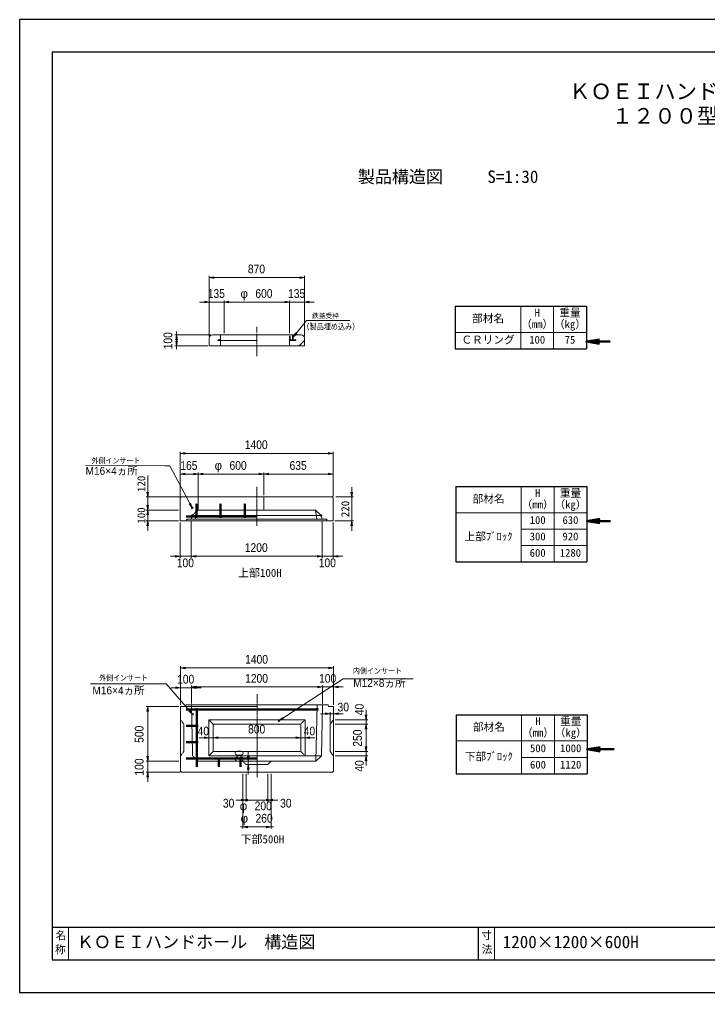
# Model space of a CAD drawing. Units: millimetres, scale not verified. Extents: x -210 to 210, y -148 to 148.
# Drawn here: x -210 to 0, y -148.5 to 148.5 of the extents above; entities that cross this region are included whole.
import ezdxf
from ezdxf.enums import TextEntityAlignment as Align

# ---------------------------------------------------------------- set-up
doc = ezdxf.new("R2010")
doc.units = ezdxf.units.MM
doc.header["$PDMODE"] = 32
doc.header["$PDSIZE"] = 0.5
doc.linetypes.add('USER1', pattern=[12.95, 6.35, -3.175, 0.25, -3.175])
doc.linetypes.add('USER2', pattern=[4.7625, 3.175, -1.5875])
doc.layers.add('0-0', color=7, linetype='Continuous')
for name, color, linetype, lineweight in [('0-1_0', 5, 'Continuous', 25), ('0-2_dims', 2, 'Continuous', 13), ('0-3_pen1実線', 4, 'Continuous', 13), ('0-4_pen2実線', 3, 'Continuous', 13), ('0-5_pen3実線', 7, 'Continuous', 18), ('0-6_pen4実線', 6, 'Continuous', 25), ('0-7_pen1一点', 4, 'USER1', 13), ('0-8_pen2破線', 3, 'USER2', 13), ('0-9_鉄筋１', 7, 'Continuous', 50), ('0-A_鉄筋２', 7, 'USER2', 50), ('0-B_draw', 7, 'Continuous', 13)]:
    doc.layers.add(name, color=color, linetype=linetype, lineweight=lineweight)
doc.styles.add('ＭＳ ゴシック', font='')
doc.styles.add('ＭＳ Ｐゴシック', font='')
doc.styles.get('ＭＳ ゴシック').set_extended_font_data('MS Gothic')
doc.styles.get('ＭＳ Ｐゴシック').set_extended_font_data('MS PGothic')

# ---------------------------------------------------------------- blocks, each defined once
blk = doc.blocks.new('部分図 1')
at = {"layer": '0-1_0'}
blk.add_lwpolyline([(0, 0), (12600, 0), (12600, 8910), (0, 8910)], close=True, dxfattribs=at)
at = {"layer": '0-2_dims'}
for p, q in [((1738.43, 6006.59), (1738.43, 6561.54)), ((1738.43, 6546.54), (2608.43, 6546.54)), ((2608.43, 6021.59), (2608.43, 6561.54)), ((1738.43, 6006.59), (1738.43, 6336.54)), ((1873.43, 6036.59), (1873.43, 6336.54)), ((1873.43, 6036.59), (1873.43, 6336.54)), ((2473.43, 6036.59), (2473.43, 6336.54)), ((2473.43, 6036.59), (2473.43, 6336.54)), ((2608.43, 6006.59), (2608.43, 6336.54)), ((1738.43, 6321.54), (1648.43, 6321.54)), ((1873.43, 6321.54), (1738.43, 6321.54)), ((1873.43, 6321.54), (2473.43, 6321.54)), ((1873.43, 6321.54), (1963.43, 6321.54)), ((2473.43, 6321.54), (2383.43, 6321.54)), ((2473.43, 6321.54), (2608.43, 6321.54)), ((2608.43, 6321.54), (2698.43, 6321.54)), ((1753.43, 6021.59), (1423.48, 6021.59)), ((1438.48, 6021.59), (1438.48, 6053.41)), ((1438.48, 6021.59), (1438.48, 5921.59)), ((1723.43, 5921.59), (1423.48, 5921.59)), ((1438.48, 5921.59), (1438.48, 5889.78)), ((1472, 4543), (1472, 4952.13)), ((2872, 4937.13), (1472, 4937.13)), ((2872, 4543), (2872, 4952.13)), ((1472, 4543), (1472, 4762)), ((1637, 4747), (1472, 4747)), ((1637, 4543), (1637, 4762)), ((1637, 4523), (1637, 4762)), ((1637, 4747), (2237, 4747)), ((2237, 4553), (2237, 4762)), ((2237, 4553), (2237, 4762)), ((2237, 4747), (2872, 4747)), ((2872, 4543), (2872, 4762)), ((1472, 4303), (1472, 3980)), ((1572, 4318), (1572, 3980)), ((1572, 4318), (1572, 3980)), ((2772, 4318), (2772, 3980)), ((2772, 4318), (2772, 3980)), ((2872, 4303), (2872, 3980)), ((1472, 3995), (1382, 3995)), ((1572, 3995), (1472, 3995)), ((1572, 3995), (1662, 3995)), ((1572, 3995), (2772, 3995)), ((2772, 3995), (2682, 3995)), ((2772, 3995), (2872, 3995)), ((2872, 3995), (2962, 3995)), ((1475, 2633), (1475, 2987.21)), ((2875, 2972.21), (1475, 2972.21)), ((2875, 2633), (2875, 2987.21)), ((1475, 2790.17), (1385, 2790.17)), ((1475, 2633), (1475, 2805.17)), ((1475, 2790.17), (1575, 2790.17)), ((1575, 2648), (1575, 2812.67)), ((1575, 2648), (1575, 2805.17)), ((1575, 2797.67), (2775, 2797.67)), ((1575, 2790.17), (1665, 2790.17)), ((2775, 2797.67), (2685, 2797.67)), ((2775, 2648), (2775, 2812.67)), ((2775, 2648), (2775, 2812.67)), ((2775, 2797.67), (2875, 2797.67)), ((2875, 2633), (2875, 2812.67)), ((2875, 2797.67), (2965, 2797.67)), ((1460, 2618), (1160.06, 2618)), ((1175.06, 2118), (1175.06, 2618)), ((3173.74, 2498), (3173.74, 2588)), ((2845, 2552.11), (2755, 2552.11)), ((2845, 2473), (2845, 2567.11)), ((2845, 2552.11), (2875, 2552.11)), ((2875, 2513), (2875, 2567.11)), ((2875, 2552.11), (2965, 2552.11)), ((2890, 2498), (3188.74, 2498)), ((3173.74, 2458), (3173.74, 2498)), ((2890, 2458), (3188.74, 2458)), ((2890, 2458), (3188.74, 2458)), ((3173.74, 2458), (3173.74, 2368)), ((3173.74, 2458), (3173.74, 2208)), ((1735, 2333), (1645, 2333)), ((1735, 2333), (1735, 2318)), ((1775, 2333), (1735, 2333)), ((1775, 2333), (1775, 2348)), ((1775, 2333), (2575, 2333)), ((1775, 2333), (1775, 2318)), ((1775, 2333), (1865, 2333)), ((2575, 2333), (2485, 2333)), ((2575, 2333), (2575, 2348)), ((2575, 2333), (2575, 2348)), ((2575, 2333), (2615, 2333)), ((2615, 2333), (2615, 2348)), ((2615, 2333), (2705, 2333)), ((3173.74, 2208), (3173.74, 2298)), ((1175.06, 2118), (1175.06, 2208)), ((2095, 2118), (2095, 2208)), ((2890, 2208), (3188.74, 2208)), ((2890, 2208), (3188.74, 2208)), ((2890, 2168), (3188.74, 2168)), ((3173.74, 2208), (3173.74, 2168)), ((3173.74, 2168), (3173.74, 2078)), ((1460, 2118), (1160.06, 2118)), ((1460, 2118), (1160.06, 2118)), ((1175.06, 2118), (1175.06, 2018)), ((2095, 2118), (2080, 2118)), ((2110, 2088), (2080, 2088)), ((2095, 2088), (2095, 2118)), ((2095, 2088), (2095, 1998)), ((1470, 2018), (1160.06, 2018)), ((1175.06, 2018), (1175.06, 1928)), ((2045, 2003), (2045, 1747)), ((2045, 2003), (2045, 1502)), ((2075, 2003), (2075, 1747)), ((2075, 2003), (2075, 1747)), ((2275, 2003), (2275, 1747)), ((2275, 2003), (2275, 1747)), ((2305, 2003), (2305, 1502)), ((2305, 2003), (2305, 1747)), ((2075, 1762), (1985, 1762)), ((2075, 1762), (2045, 1762)), ((2075, 1762), (2275, 1762)), ((2275, 1762), (2365, 1762)), ((2275, 1762), (2305, 1762)), ((2045, 1517), (2025, 1517)), ((2045, 1517), (2305, 1517)), ((2305, 1517), (2325, 1517))]:
    blk.add_line(p, q, dxfattribs=at)
at = {"layer": '0-2_dims', "lineweight": 18}
for p, q in [((2674.44, 6154.95), (3025.91, 6154.95)), ((1331.11, 4824), (605, 4829.28)), ((1174.97, 4538), (1174.97, 4733)), ((3042, 4538), (3042, 4628)), ((1473.5, 4538), (1159.97, 4538)), ((1174.95, 4418), (1174.95, 4508)), ((1174.97, 4538), (1174.97, 4418)), ((3042, 4538), (3042, 4318)), ((1457, 4418), (1159.95, 4418)), ((1457, 4418), (1159.97, 4418)), ((1174.95, 4418), (1174.95, 4318)), ((1174.97, 4418), (1174.97, 4328)), ((1457, 4318), (1159.95, 4318)), ((1174.95, 4318), (1174.95, 4228)), ((3042, 4318), (3042, 4228)), ((2987.54, 2873.96), (3604.01, 2873.96)), ((1271.62, 2827.21), (650.15, 2827.21))]:
    blk.add_line(p, q, dxfattribs=at)
at = {"layer": '0-2_dims', "lineweight": 50}
for p, q in [((5190.43, 5960.26), (5407, 5960.26)), ((5195.04, 4316.38), (5411.61, 4316.38)), ((5197.61, 2227), (5444, 2227))]:
    blk.add_line(p, q, dxfattribs=at)
at = {"layer": '0-2_dims', "color": 7, "lineweight": 18}
for p, q in [((2897, 4538), (3057, 4538)), ((2887, 4318), (3057, 4318))]:
    blk.add_line(p, q, dxfattribs=at)
at = {"layer": '0-2_dims'}
for points in [[(1783.43, 6554.04), (1738.43, 6546.54), (1783.43, 6539.04)], [(2563.43, 6539.04), (2608.43, 6546.54), (2563.43, 6554.04)], [(1693.43, 6314.04), (1738.43, 6321.54), (1693.43, 6329.04)], [(1918.43, 6329.04), (1873.43, 6321.54), (1918.43, 6314.04)], [(1918.43, 6329.04), (1873.43, 6321.54), (1918.43, 6314.04)], [(2428.43, 6314.04), (2473.43, 6321.54), (2428.43, 6329.04)], [(2428.43, 6314.04), (2473.43, 6321.54), (2428.43, 6329.04)], [(2653.43, 6329.04), (2608.43, 6321.54), (2653.43, 6314.04)], [(2505.43, 5999.59), (2629.44, 6154.95), (2674.44, 6154.95)], [(1445.98, 5976.59), (1438.48, 6021.59), (1430.98, 5976.59)], [(2527.64, 6039.44), (2505.43, 5999.59), (2539.36, 6030.08)], [(1430.98, 5966.59), (1438.48, 5921.59), (1445.98, 5966.59)], [(1517, 4944.63), (1472, 4937.13), (1517, 4929.63)], [(2827, 4929.63), (2872, 4937.13), (2827, 4944.63)], [(1582, 4438), (1376.11, 4824), (1331.11, 4824)], [(1517, 4754.5), (1472, 4747), (1517, 4739.5)], [(1592, 4739.5), (1637, 4747), (1592, 4754.5)], [(1682, 4754.5), (1637, 4747), (1682, 4739.5)], [(2192, 4739.5), (2237, 4747), (2192, 4754.5)], [(2282, 4754.5), (2237, 4747), (2282, 4739.5)], [(2827, 4739.5), (2872, 4747), (2827, 4754.5)], [(1554.2, 4474.18), (1582, 4438), (1567.44, 4481.23)], [(1427, 3987.5), (1472, 3995), (1427, 4002.5)], [(1617, 4002.5), (1572, 3995), (1617, 3987.5)], [(1617, 4002.5), (1572, 3995), (1617, 3987.5)], [(2727, 3987.5), (2772, 3995), (2727, 4002.5)], [(2727, 3987.5), (2772, 3995), (2727, 4002.5)], [(2917, 4002.5), (2872, 3995), (2917, 3987.5)], [(1520, 2979.71), (1475, 2972.21), (1520, 2964.71)], [(2830, 2964.71), (2875, 2972.21), (2830, 2979.71)], [(2375, 2488), (2962.39, 2873.96), (3003.09, 2873.96)], [(1585, 2548), (1343.39, 2827.21), (1271.62, 2827.21)], [(1430, 2782.67), (1475, 2790.17), (1430, 2797.67)], [(1620, 2805.17), (1575, 2797.67), (1620, 2790.17)], [(1620, 2797.67), (1575, 2790.17), (1620, 2782.67)], [(2730, 2790.17), (2775, 2797.67), (2730, 2805.17)], [(2730, 2790.17), (2775, 2797.67), (2730, 2805.17)], [(2920, 2805.17), (2875, 2797.67), (2920, 2790.17)], [(1182.56, 2573), (1175.06, 2618), (1167.56, 2573)], [(1549.88, 2577.12), (1585, 2548), (1561.22, 2586.94)], [(2408.49, 2518.98), (2375, 2488), (2416.73, 2506.44)], [(2800, 2544.61), (2845, 2552.11), (2800, 2559.61)], [(2920, 2559.61), (2875, 2552.11), (2920, 2544.61)], [(3166.24, 2543), (3173.74, 2498), (3181.24, 2543)], [(3181.24, 2413), (3173.74, 2458), (3166.24, 2413)], [(3181.24, 2413), (3173.74, 2458), (3166.24, 2413)], [(1690, 2325.5), (1735, 2333), (1690, 2340.5)], [(1820, 2340.5), (1775, 2333), (1820, 2325.5)], [(1820, 2340.5), (1775, 2333), (1820, 2325.5)], [(2530, 2325.5), (2575, 2333), (2530, 2340.5)], [(2530, 2325.5), (2575, 2333), (2530, 2340.5)], [(2660, 2340.5), (2615, 2333), (2660, 2325.5)], [(3166.24, 2253), (3173.74, 2208), (3181.24, 2253)], [(3166.24, 2253), (3173.74, 2208), (3181.24, 2253)], [(1167.56, 2163), (1175.06, 2118), (1182.56, 2163)], [(1167.56, 2163), (1175.06, 2118), (1182.56, 2163)], [(2087.5, 2163), (2095, 2118), (2102.5, 2163)], [(3181.24, 2123), (3173.74, 2168), (3166.24, 2123)], [(2102.5, 2043), (2095, 2088), (2087.5, 2043)], [(1182.56, 1973), (1175.06, 2018), (1167.56, 1973)], [(2030, 1754.5), (2075, 1762), (2030, 1769.5)], [(2030, 1754.5), (2075, 1762), (2030, 1769.5)], [(2090, 1769.5), (2045, 1762), (2090, 1754.5)], [(2260, 1754.5), (2305, 1762), (2260, 1769.5)], [(2320, 1769.5), (2275, 1762), (2320, 1754.5)], [(2320, 1769.5), (2275, 1762), (2320, 1754.5)], [(2090, 1524.5), (2045, 1517), (2090, 1509.5)], [(2260, 1509.5), (2305, 1517), (2260, 1524.5)]]:
    blk.add_lwpolyline(points, dxfattribs=at)
at = {"layer": '0-2_dims', "lineweight": 50}
for points in [[(5310.43, 5980.26), (5190.43, 5960.26), (5310.43, 5940.26)], [(5315.04, 4336.38), (5195.04, 4316.38), (5315.04, 4296.38)], [(5317.61, 2247), (5197.61, 2227), (5317.61, 2207)]]:
    blk.add_lwpolyline(points, dxfattribs=at)
at = {"layer": '0-2_dims', "lineweight": 18}
for points in [[(1167.47, 4583), (1174.97, 4538), (1182.47, 4583)], [(3034.5, 4583), (3042, 4538), (3049.5, 4583)], [(1167.45, 4463), (1174.95, 4418), (1182.45, 4463)], [(1182.47, 4373), (1174.97, 4418), (1167.47, 4373)], [(1182.45, 4273), (1174.95, 4318), (1167.45, 4273)], [(3049.5, 4273), (3042, 4318), (3034.5, 4273)]]:
    blk.add_lwpolyline(points, dxfattribs=at)
at = {"layer": '0-3_pen1実線'}
for p, q in [((2473.43, 5968.62), (2476.4, 5971.59)), ((2505.43, 6000.62), (2526.4, 6021.59)), ((2561.11, 5921.59), (2608.43, 5968.91))]:
    blk.add_line(p, q, dxfattribs=at)
at = {"layer": '0-4_pen2実線'}
for p, q in [((2473.43, 6009.09), (2473.43, 5971.59)), ((2473.43, 6009.09), (2479.43, 6009.09)), ((2529.43, 5971.59), (2473.43, 5971.59)), ((2473.43, 5971.59), (2473.43, 5921.59)), ((2499.43, 5977.59), (2479.43, 5977.59)), ((2499.43, 6021.59), (2499.43, 5977.59)), ((2505.43, 6021.59), (2505.43, 5977.59)), ((2529.43, 5977.59), (2505.43, 5977.59)), ((2529.43, 5977.59), (2529.43, 5971.59))]:
    blk.add_line(p, q, dxfattribs=at)
at = {"layer": '0-4_pen2実線', "linetype": 'USER2'}
blk.add_line((2479.43, 6009.09), (2479.43, 5977.59), dxfattribs=at)
at = {"layer": '0-4_pen2実線'}
for centre, radius in [((1582, 4438), 8), ((1585, 2548), 8), ((2375, 2488), 6)]:
    blk.add_circle(centre, radius, dxfattribs=at)
at = {"layer": '0-5_pen3実線'}
for p, q in [((4590.43, 6284.12), (4590.43, 5894.12)), ((4890.43, 6284.12), (4890.43, 5894.12)), ((1738.43, 5991.59), (1738.43, 5921.59)), ((1768.43, 6021.59), (2578.43, 6021.59)), ((2608.43, 5991.59), (2608.43, 5921.59)), ((3990.43, 6044.12), (5190.43, 6044.12)), ((1738.43, 5921.59), (2608.43, 5921.59)), ((4595.04, 4632.76), (4595.04, 3942.76)), ((4895.04, 4632.76), (4895.04, 3942.76)), ((1472, 4528), (1482, 4538)), ((1472, 4528), (1472, 4318)), ((1482, 4538), (2862, 4538)), ((2237, 4538), (2237, 4418)), ((2872, 4528), (2862, 4538)), ((2872, 4528), (2872, 4318)), ((2712, 4418), (2172, 4418)), ((2762, 4368), (2172, 4368)), ((2712, 4418), (2722, 4333)), ((3995.04, 4392.76), (5195.04, 4392.76)), ((2872, 4318), (1472, 4318)), ((4595.04, 4242.76), (5195.04, 4242.76)), ((4595.04, 4092.76), (5195.04, 4092.76)), ((1475, 2618), (1475, 2028)), ((2175, 2618), (1475, 2618)), ((1525, 2633), (1520, 2618)), ((2175, 2633), (2825, 2633)), ((2726.08, 2633), (2715, 2118)), ((2775, 2633), (2765, 2168)), ((2825, 2633), (2830, 2618)), ((2825, 2633), (2830, 2618)), ((2875, 2618), (2830, 2618)), ((2875, 2618), (2830, 2618)), ((2875, 2028), (2875, 2618)), ((2875, 2498), (2845, 2458)), ((4597.61, 2543.38), (4597.61, 2003.38)), ((4897.61, 2543.38), (4897.61, 2003.38)), ((2845, 2458), (2845, 2208)), ((3997.61, 2303.38), (5197.61, 2303.38)), ((2845, 2208), (2875, 2168)), ((4597.61, 2153.38), (5197.61, 2153.38)), ((2175, 2118), (2715, 2118)), ((2175, 2118), (2715, 2118)), ((2175, 2088), (2275, 2088)), ((2175, 2088), (2275, 2088)), ((2275, 2088), (2305, 2118)), ((1475, 2028), (1485, 2018)), ((1485, 2018), (2865, 2018)), ((2875, 2028), (2865, 2018)), ((450, 600), (450, 300)), ((4350, 600), (4350, 300))]:
    blk.add_line(p, q, dxfattribs=at)
for points in [[(2772, 4333), (2762, 4368), (2712, 4418)], [(2175, 2633), (1525, 2633), (1520, 2618)], [(1735, 2168), (2765, 2168), (2715, 2118)]]:
    blk.add_lwpolyline(points, dxfattribs=at)
for centre, start, end in [((1768.43, 5991.59), 90, 180), ((2578.43, 5991.59), 0, 90)]:
    blk.add_arc(centre, 30, start, end, dxfattribs=at)
at = {"layer": '0-6_pen4実線'}
for p, q in [((3990.43, 6284.12), (5190.43, 6284.12)), ((3990.43, 6284.12), (3990.43, 5894.12)), ((5190.43, 6284.12), (5190.43, 5894.12)), ((3990.43, 5894.12), (5190.43, 5894.12)), ((3995.04, 4632.76), (5195.04, 4632.76)), ((3995.04, 4632.76), (3995.04, 3942.76)), ((5195.04, 4632.76), (5195.04, 3942.76)), ((3995.04, 3942.76), (5195.04, 3942.76)), ((3997.61, 2543.38), (5197.61, 2543.38)), ((3997.61, 2543.38), (3997.61, 2003.38)), ((5197.61, 2543.38), (5197.61, 2003.38)), ((3997.61, 2003.38), (5197.61, 2003.38)), ((300, 600), (12300, 600)), ((4200, 600), (4200, 300))]:
    blk.add_line(p, q, dxfattribs=at)
blk.add_lwpolyline([(300, 300), (12300, 300), (12300, 8610), (300, 8610)], close=True, dxfattribs=at)
at = {"layer": '0-7_pen1一点'}
for p, q in [((2173.43, 6095.67), (2173.43, 5828.04)), ((2172, 4274), (2172, 4631.88)), ((2175, 2733), (2175, 1972.58))]:
    blk.add_line(p, q, dxfattribs=at)
at = {"layer": '0-8_pen2破線'}
for p, q in [((1817.43, 5977.59), (1817.43, 5971.59)), ((1817.43, 5977.59), (1841.43, 5977.59)), ((1817.43, 5971.59), (2173.43, 5971.59)), ((1841.43, 6021.59), (1841.43, 5921.59)), ((1637, 4538), (1637, 4418)), ((1572, 4333), (1582, 4368)), ((1582, 4368), (1632, 4418)), ((2172, 4368), (1582, 4368)), ((1632, 4418), (1608.57, 4335.98)), ((2172, 4418), (1632, 4418)), ((1532, 4333), (1527, 4318)), ((1527, 4318), (1532, 4333)), ((1532, 4333), (2812, 4333)), ((1585, 2168), (1575, 2633)), ((2615, 2498), (2575, 2458)), ((2175, 2458), (2575, 2458)), ((2575, 2458), (2575, 2208)), ((1635, 2118), (1585, 2168)), ((2175, 2208), (2575, 2208)), ((2575, 2208), (2615, 2168)), ((1635, 2118), (2175, 2118)), ((2075, 2088), (2045, 2118)), ((2075, 2088), (2175, 2088))]:
    blk.add_line(p, q, dxfattribs=at)
for points in [[(2812, 4333), (2817, 4318), (2812, 4333)], [(1475, 2498), (1505, 2458), (1505, 2208), (1475, 2168)], [(2175, 2498), (2615, 2498), (2615, 2168)]]:
    blk.add_lwpolyline(points, dxfattribs=at)
for p in [(1582, 4368), (2762, 4368)]:
    blk.add_point(p, dxfattribs=at)
at = {"layer": '0-9_鉄筋１'}
for p, q in [((1622, 4428), (1622, 4348)), ((1842, 4428), (1842, 4348)), ((2062, 4428), (2062, 4348)), ((1622, 4358), (2172, 4358)), ((1625, 2603), (1625, 2108)), ((1625, 2593), (2725, 2593)), ((2725, 2603), (2725, 2583)), ((1625, 2443), (1635, 2443)), ((1625, 2293), (1635, 2293)), ((1625, 2143), (2175, 2143)), ((1825, 2153), (1825, 2108)), ((2025, 2153), (2025, 2108)), ((2715, 2143), (2715.54, 2143))]:
    blk.add_line(p, q, dxfattribs=at)
at = {"layer": '0-A_鉄筋２'}
for p, q in [((1622, 4428), (1622, 4478)), ((1842, 4428), (1842, 4478)), ((2062, 4428), (2062, 4478)), ((1622, 4358), (1522, 4358)), ((1525, 2593), (1635, 2593)), ((2725.22, 2593), (2725, 2593)), ((1525, 2443), (1635, 2443)), ((1525, 2293), (1635, 2293)), ((1525, 2143), (1635, 2143)), ((2715.54, 2143), (2715, 2143)), ((1625, 2108), (1625, 2068)), ((1825, 2108), (1825, 2068)), ((2025, 2108), (2025, 2068))]:
    blk.add_line(p, q, dxfattribs=at)
at = {"layer": '0-B_draw'}
for p, q in [((1735, 2498), (1775, 2458)), ((1735, 2498), (1735, 2168)), ((1735, 2498), (2175, 2498)), ((1775, 2458), (1775, 2208)), ((1775, 2458), (2175, 2458)), ((1775, 2208), (1735, 2168)), ((1775, 2208), (2175, 2208))]:
    blk.add_line(p, q, dxfattribs=at)
at = {"layer": '0-2_dims', "color": 7, "style": 'ＭＳ Ｐゴシック'}
for s, height, width, p in [('870', 79.98, 0.9, (2091.61, 6561.54)), ('135', 79.98, 0.9, (1724.11, 6336.54)), ('600', 79.98, 0.9, (2159.79, 6336.54)), ('135', 79.98, 0.9, (2459.11, 6336.54)), ('（製品埋め込み）', 54.61, 0.85, (2590.79, 6053.39)), ('1400', 79.98, 0.9, (2062.91, 4952.13)), ('外側インサート', 50.68, 0.9, (659.17, 4829.28)), ('165', 79.98, 0.9, (1472.68, 4762)), ('600', 79.98, 0.9, (1923.36, 4762)), ('635', 79.98, 0.9, (2472.68, 4762)), ('1200', 79.98, 0.9, (2062.91, 4010)), ('100', 79.98, 0.9, (1440.18, 3870.91)), ('100', 79.98, 0.9, (2740.18, 3870.91)), ('1400', 79.98, 0.9, (2065.91, 2987.21)), ('内側インサート', 51.2, 0.9, (3052.38, 2904.21)), ('外側インサート', 50.68, 0.9, (729.37, 2841)), ('100', 79.98, 0.9, (1443.18, 2805.17)), ('1200', 79.98, 0.9, (2065.91, 2812.67)), ('100', 79.98, 0.9, (2743.18, 2812.67)), ('30', 79.98, 0.9, (2912.24, 2550.07)), ('40', 79.98, 0.9, (1630.84, 2330.66)), ('800', 79.98, 0.9, (2093.18, 2348)), ('40', 79.98, 0.9, (2602.84, 2330.66)), ('30', 79.98, 0.9, (1862.45, 1669.45)), ('200', 79.98, 0.9, (2153.36, 1645.45)), ('30', 79.98, 0.9, (2386.45, 1669.45)), ('260', 79.98, 0.9, (2161.36, 1532))]:
    blk.add_text(s, height=height, dxfattribs=dict(at, width=width)).set_placement(p, align=Align.BOTTOM_LEFT)
for s, height, p in [('φ', 79.98, (2023.43, 6336.54)), ('鉄蓋受枠', 44.11, (2678.73, 6161.49)), ('M16×4ヵ所', 70.81, (605, 4720.56)), ('φ', 79.98, (1787, 4762)), ('M12×8ヵ所', 70.81, (3055.81, 2777.37)), ('M16×4ヵ所', 70.81, (667.42, 2709.91)), ('φ', 79.98, (2017, 1645.45)), ('φ', 79.98, (2025, 1532))]:
    blk.add_text(s, height=height, dxfattribs=at).set_placement(p, align=Align.BOTTOM_LEFT)
at = {"layer": '0-2_dims', "color": 7, "style": 'ＭＳ Ｐゴシック', "width": 0.9}
for s, p in [('100', (1423.48, 5889.78)), ('40', (3175.79, 2539.17)), ('500', (1160.06, 2286.18)), ('250', (3158.74, 2251.18)), ('100', (1160.06, 1986.18)), ('30', (2075.55, 2113.45)), ('40', (3175.79, 2022.12))]:
    blk.add_text(s, height=79.98, rotation=90, dxfattribs=at).set_placement(p, align=Align.BOTTOM_LEFT)
at = {"layer": '0-2_dims', "color": 7, "style": 'ＭＳ ゴシック'}
for s, p in [('120', (1174.47, 4583)), ('220', (3041.5, 4353)), ('100', (1174.45, 4293))]:
    blk.add_text(s, height=73.31, rotation=90, dxfattribs=at).set_placement(p, align=Align.BOTTOM_LEFT)
at = {"layer": '0-5_pen3実線', "style": 'ＭＳ ゴシック'}
for s, height, p in [('\u3000製品構造図\u3000', 114.4, (2941.59, 7378.74)), ('S=1:30', 114.4, (4284.24, 7378.74)), ('H', 71.47, (4716.05, 6167.87)), ('重量', 71.47, (4942.95, 6167.88)), ('部材名', 71.47, (4144.2, 6115.38)), ('（mm）', 71.49, (4594.16, 6062.86)), ('（kg）', 71.49, (4894.16, 6062.86)), ('ＣＲリング', 71.46, (4046.73, 5920.38)), ('100', 71.47, (4667.31, 5920.38)), ('75', 71.44, (4991.7, 5920.4)), ('部材名', 71.47, (4148.81, 4464.02)), ('H', 71.47, (4720.67, 4516.51)), ('重量', 71.47, (4947.56, 4516.52)), ('（mm）', 71.49, (4598.77, 4411.5)), ('（kg）', 71.49, (4898.77, 4411.5)), ('100', 71.47, (4671.93, 4269.02)), ('630', 71.45, (4971.94, 4269.03)), ('上部ﾌﾞﾛｯｸ', 71.48, (4075.68, 4119.01)), ('300', 71.47, (4671.93, 4119.02)), ('920', 71.45, (4971.95, 4119.03)), ('600', 71.48, (4671.92, 3969.01)), ('1280', 71.45, (4947.58, 3969.03)), ('上部100H', 73.31, (2002, 3784)), ('H', 71.47, (4723.24, 2427.13)), ('重量', 71.47, (4950.13, 2427.14)), ('部材名', 71.47, (4151.39, 2374.64)), ('（mm）', 71.49, (4601.35, 2322.12)), ('（kg）', 71.49, (4901.35, 2322.12)), ('500', 71.47, (4674.5, 2179.64)), ('1000', 71.47, (4950.12, 2179.64)), ('下部ﾌﾞﾛｯｸ', 71.48, (4078.25, 2104.63)), ('600', 71.48, (4674.49, 2029.63)), ('1120', 71.47, (4950.12, 2029.64)), ('下部500H', 73.31, (2025, 1345.05)), ('名', 71.47, (330.86, 466.05)), ('ＫＯＥＩハンドホール\u3000構造図', 114.4, (525, 372)), ('寸', 71.38, (4229.1, 466.63)), ('1200×1200×600H', 114.4, (4425, 372.01)), ('称', 71.43, (325.72, 337.31)), ('法', 71.44, (4232.55, 339.37))]:
    blk.add_text(s, height=height, dxfattribs=at).set_placement(p, align=Align.BOTTOM_LEFT)
at = {"layer": '0-6_pen4実線', "style": 'ＭＳ ゴシック'}
for s, p in [('\u3000ＫＯＥＩハンドホール構造図\u3000', (4837.55, 8137.5)), ('１２００型シリーズ', (5422.51, 7912.5))]:
    blk.add_text(s, height=143, dxfattribs=at).set_placement(p, align=Align.BOTTOM_LEFT)

msp = doc.modelspace()

# ---------------------------------------------------------------- block references
at = {"layer": '0-0', "xscale": 0.03333333, "yscale": 0.03333333}
msp.add_blockref('部分図 1', (-210, -148.5), dxfattribs=at)

doc.saveas('drawing.dxf')
